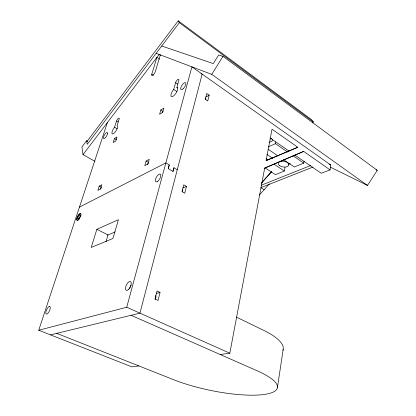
<?xml version="1.0" encoding="UTF-8"?>
<svg xmlns="http://www.w3.org/2000/svg" width="416" height="416" viewBox="0 0 416 416"><rect width="100%" height="100%" fill="white"/><g stroke="black" fill="none" stroke-linecap="round" stroke-linejoin="round"><path stroke-width="0.62" d="M264.139 168.324L294.902 155.111L321.225 173.274L330.091 169.894L330.746 164.975L191.906 66.856L126.729 307.247L38.724 330.247L107.401 122.543M277.389 387.821L283.176 349.393M283.67 159.786L294.31 166.988L303.768 163.14L304.065 161.242M265.221 167.976L275.423 174.663L284.352 171.033L285.007 167.237M268.45 146.843L275.454 143.66L275.782 141.856M272.714 139.079L272.381 140.873L269.142 142.366M220.225 354.526L229.819 353.184L264.68 168.137L303.68 151.388L330.091 169.894M160.035 292.386L158.028 300.44L155.017 299.042L157.05 290.971L160.035 292.386L156.447 293.363M186.451 186.394L184.751 193.222L182.047 191.656L183.768 184.818L186.451 186.394L182.978 187.959M209.191 95.139L207.735 100.989L205.291 99.315L206.762 93.465L209.191 95.139L205.842 97.12M172.905 171.382L173.872 167.7L177.268 169.733M173.987 167.768L173.014 171.449L168.21 168.589L169.198 164.902M168.324 168.657L169.312 164.97L165.864 162.906L79.43 207.137M176.888 87.355L178.812 80.501A2.683 0.998 -56.9 0 0 177.772 79.518A2.683 0.998 -56.9 0 0 175.625 82.633L173.706 89.409A5.408 2.044 -57.2 0 0 171.106 96.299A5.408 2.044 -57.2 0 0 176.004 93.142A5.408 2.044 -57.2 0 0 176.888 87.355L177.918 88.052M147.664 164.632L148.33 162.313L146.115 161.008L144.778 165.656L147.924 163.992L149.261 159.323L146.115 161.008M162.547 112.57L162.895 111.353L160.805 110.001L159.578 114.265L162.677 112.372L163.899 108.092L160.805 110.001M105.981 241.753L108.03 234.946L96.85 229.325L91.213 247.442L112.861 238.54L118.44 219.716L96.85 229.325M160.352 54.907L155.262 71.734A3.068 1.05 -57.3 0 1 152.807 75.301A3.068 1.05 -57.3 0 1 151.788 74.152L156.9 57.398L159.5 59.197M116.584 120.983L116.662 120.734A2.376 0.801 -59 0 1 118.44 118.253A2.376 0.801 -59 0 1 119.174 119.07L117.068 125.627L117.385 125.856A4.789 1.628 -59.3 0 1 117.302 128.066L116.912 129.126A4.789 1.628 -59.3 0 1 113.23 133.812A4.789 1.628 -59.3 0 1 112.19 131.472L112.585 130.421A4.789 1.628 -59.3 0 1 114.483 127.317L116.584 120.983L118.186 121.961M100.75 189.072L101.338 187.226L99.237 186.087L97.854 190.398L100.454 189.03L101.832 184.699L99.237 186.087M114.452 138.57L113.173 142.553L115.752 140.982L117.031 136.978L114.452 138.57L116.444 139.75M156.161 53.321L211.723 74.36L223.002 56.347L377.276 170.373L367.458 185.416L330.164 167.06M87.745 141.367L86.622 140.722L81.921 146.942L83.028 154.617L94.916 161.299M86.783 141.747L178.24 20.8L311.548 119.647L313.362 121.935L312.504 122.907M178.24 20.8L179.353 22.708L87.199 144.342L86.622 140.722M83.028 154.617L159.141 54.449L160.202 55.188M262.033 182.354L271.44 171.72M261.248 183.368L271.508 171.777M259.402 195.026L269.324 183.882M269.942 139.074L271.705 138.252M266.302 160.581L297.804 147.269L272.017 129.204L266.12 160.514L297.804 147.269M294.902 155.111L303.68 151.388M107.453 235.191L115.201 231.915M288.538 164.367L290.326 163.628M261.087 185.307L310.846 165.454M313.082 167.003L260.874 187.647L264.139 189.706M50.502 334.875L139.953 313.139L202.15 74.095L200.985 73.642M138.819 365.908L131.898 366.876L38.724 330.247M223.002 56.347L218.655 55.006L213.283 63.596L161.715 45.989M56.737 333.362L173.3 379.579A66.061 16.37 11.9 0 0 262.075 394.727A66.061 16.37 11.9 0 0 257.036 370.724L131.071 315.297M126.729 307.247L229.819 353.184M376.1 169.848L377.276 170.373M236.397 317.112L263.765 330.387A64.293 19.178 11.8 0 1 282.911 350.303M329.072 164.159L330.746 164.975M114.566 127.228L117.255 128.851M266.011 158.829L267.628 159.905M274.102 164.211L284.352 171.033M266.854 154.362L272.761 158.319M151.788 74.152L153.379 75.223M173.706 89.409L176.79 91.484M268.242 149.344L277.815 155.823M175.625 82.633L177.772 84.094M275.454 143.66L287.742 152.11M293.082 155.787L303.768 163.14M270.182 138.05L289.047 151.07M211.723 74.36L367.458 185.416M179.353 22.708L313.362 121.935M79.352 218.811A3.656 1.29 -62 0 1 76.95 219.731A3.656 1.29 -62 0 1 78.588 215.176A3.656 1.29 -62 0 1 80.995 214.245M80.922 215.519A3.656 1.29 -62 0 1 80.678 216.336M182.369 189.535A2.168 0.983 -59.9 0 1 182.208 191.849M155.558 295.547A2.777 1.336 -64.8 0 1 155.033 299.39M205.166 98.483A2.361 0.978 -56.5 0 1 205.738 99.715M129.631 288.517A4.862 2.194 -64.4 0 1 131.238 285.184M107.463 133.843L107.25 134.571A3.52 1.175 -59.6 0 1 104.671 138.33A3.52 1.175 -59.6 0 1 103.522 137.233L103.735 136.505A3.52 1.175 -59.6 0 1 106.314 132.761A3.52 1.175 -59.6 0 1 107.463 133.843M49.275 306.514L48.76 306.784A4.155 1.508 -65.1 0 0 46.202 310.84A4.155 1.508 -65.1 0 0 46.358 314.085L47.31 313.799A4.155 1.508 -65.1 0 0 49.884 309.728A4.155 1.508 -65.1 0 0 49.712 306.488L49.275 306.514M80.272 213.481L79.83 213.611A3.786 1.336 -62 0 0 77.08 217.35A3.786 1.336 -62 0 0 77.241 220.282L77.678 220.163A3.786 1.336 -62 0 0 80.444 216.414A3.786 1.336 -62 0 0 80.272 213.481M78.77 218.546A2.142 0.759 -62 0 0 80.106 215.228A2.142 0.759 -62 0 0 78.042 217.188A2.142 0.759 -62 0 0 78.77 218.546M183.087 88.837A4.129 1.581 -56.8 0 0 185.64 82.789A4.129 1.581 -56.8 0 0 181.116 86.866A4.129 1.581 -56.8 0 0 183.087 88.837M157.768 181.23A4.43 1.862 -59.9 0 0 160.607 174.413A4.43 1.862 -59.9 0 0 155.886 178.214A4.43 1.862 -59.9 0 0 157.768 181.23M128.627 289.359A4.878 2.174 -64.3 0 0 130.707 281.7A4.878 2.174 -64.3 0 0 125.736 286.759A4.878 2.174 -64.3 0 0 128.627 289.359M279.672 165.698A5.387 2.881 9.2 0 0 288.647 165.516A5.387 2.881 9.2 0 0 282.225 161.153A5.387 2.881 9.2 0 0 279.672 165.698"/></g></svg>
